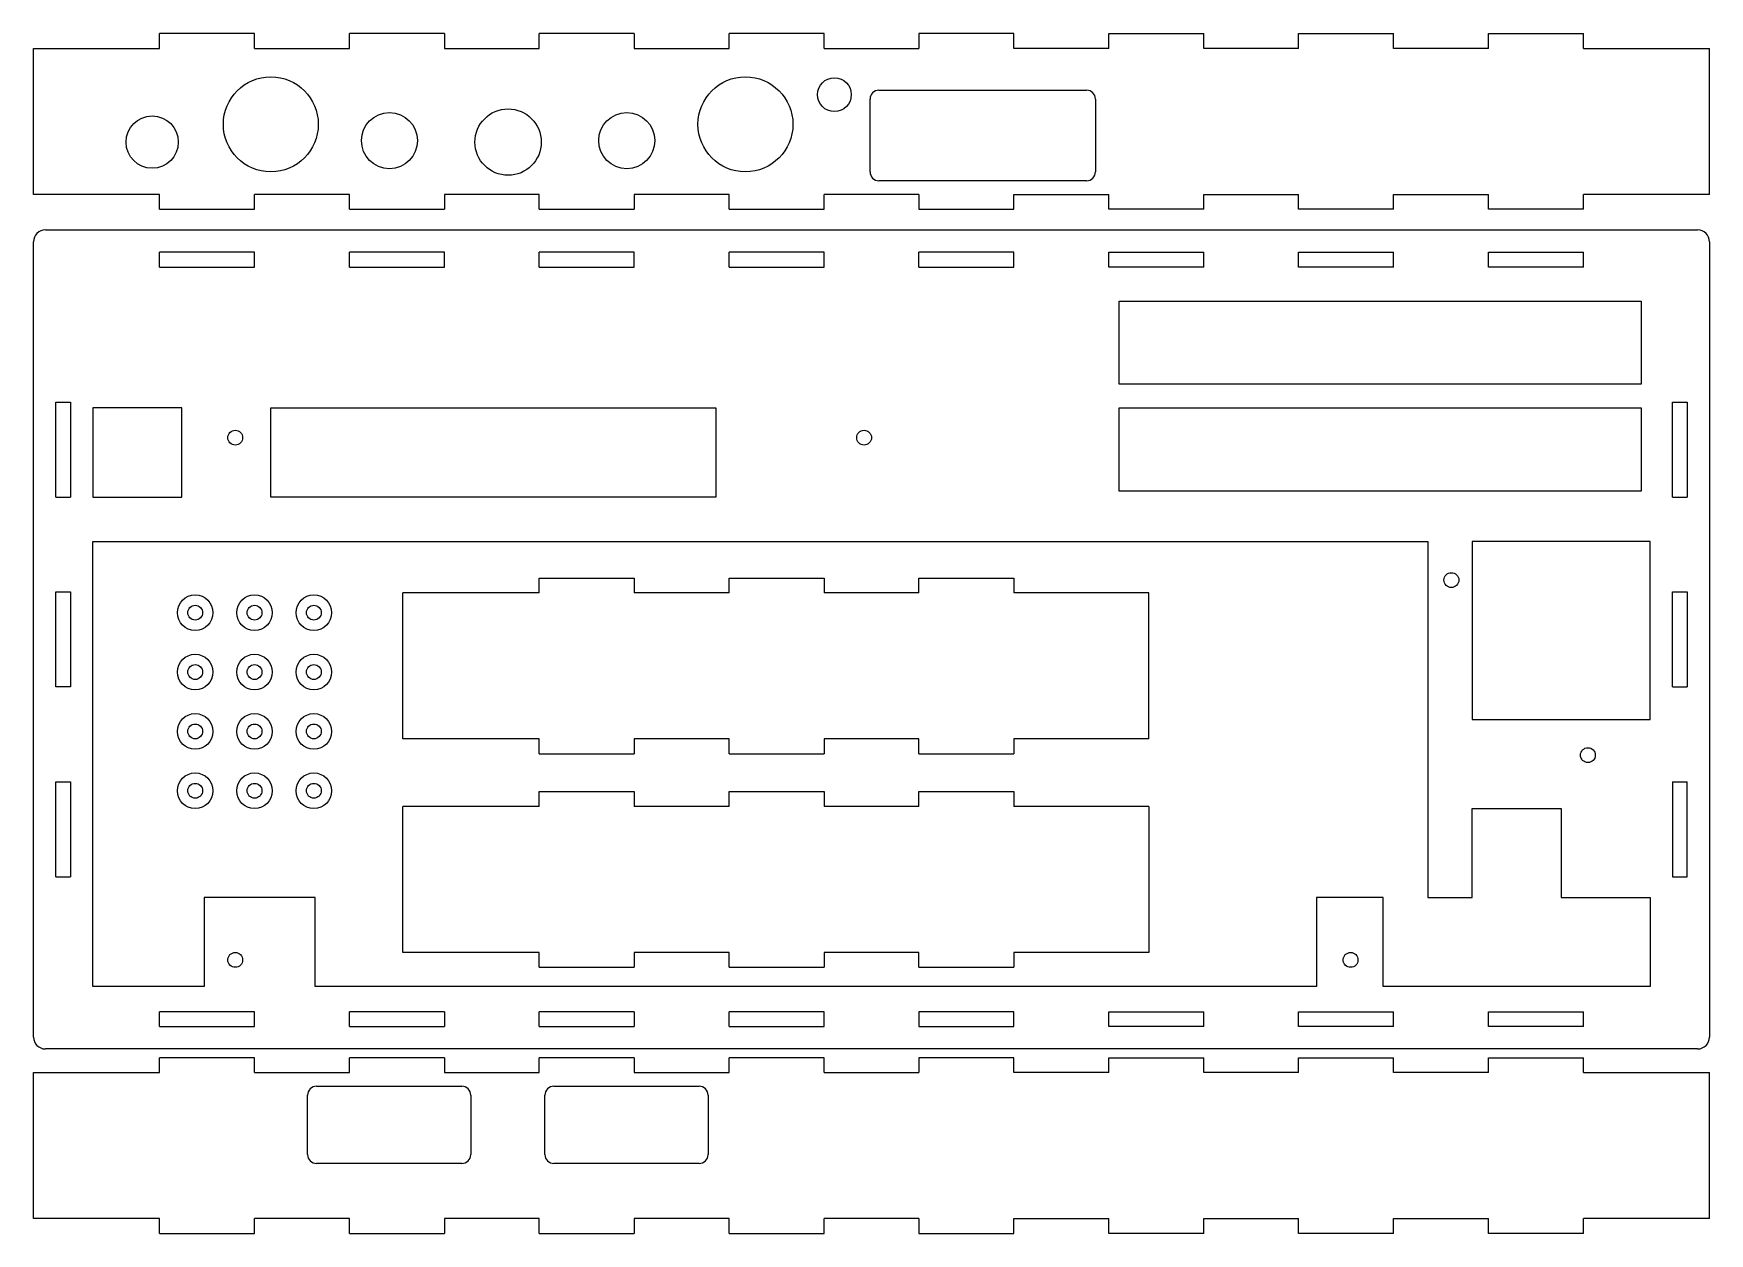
# Model space of a CAD drawing. Extents: x 0 to 359, y -215 to 42.
import ezdxf

# ---------------------------------------------------------------- set-up
doc = ezdxf.new("R2010")
doc.units = 0
doc.header["$MEASUREMENT"] = 0
doc.layers.add('BLACK', color=7, linetype='CONTINUOUS')

msp = doc.modelspace()

# ---------------------------------------------------------------- linework, layer by layer
at = {"layer": 'BLACK', "linetype": 'CONTINUOUS'}
for p, q in [((47.3075, 42.037), (26.9875, 42.037)), ((26.9875, 38.862), (26.9875, 42.037)), ((47.3075, 38.862), (47.3075, 42.037)), ((67.6275, 38.862), (67.6275, 42.037)), ((87.9475, 42.037), (67.6275, 42.037)), ((87.9475, 42.037), (87.9475, 38.862)), ((128.588, 42.037), (108.267, 42.037)), ((108.267, 38.862), (108.267, 42.037)), ((128.588, 42.037), (128.588, 38.862)), ((169.227, 42.037), (148.907, 42.037)), ((148.907, 38.862), (148.907, 42.037)), ((169.227, 38.862), (169.227, 42.037)), ((189.547, 42.037), (189.547, 38.862)), ((209.867, 42.037), (189.547, 42.037)), ((209.867, 38.862), (209.867, 42.037)), ((230.188, 42.037), (250.507, 42.037)), ((230.188, 38.862), (230.188, 42.037)), ((250.507, 38.862), (250.507, 42.037)), ((270.827, 38.862), (270.827, 42.037)), ((270.827, 42.037), (291.147, 42.037)), ((291.147, 38.862), (291.147, 42.037)), ((311.467, 38.862), (311.467, 42.037)), ((311.467, 42.037), (331.787, 42.037)), ((331.787, 38.862), (331.787, 42.037)), ((0, 7.62), (0, 38.862)), ((0, 38.862), (26.9875, 38.862)), ((47.3075, 38.862), (67.6275, 38.862)), ((87.9475, 38.862), (108.267, 38.862)), ((128.588, 38.862), (148.907, 38.862)), ((169.227, 38.862), (189.547, 38.862)), ((230.188, 38.862), (209.867, 38.862)), ((270.827, 38.862), (250.507, 38.862)), ((311.467, 38.862), (291.147, 38.862)), ((331.787, 38.862), (358.775, 38.862)), ((358.775, 7.62), (358.775, 38.862)), ((180.975, 29.9085), (225.425, 29.9085)), ((179.07, 12.446), (179.07, 28.0035)), ((227.33, 28.0035), (227.33, 12.446)), ((26.9875, 7.62), (0, 7.62)), ((26.9875, 4.445), (26.9875, 7.62)), ((67.6275, 7.62), (47.3075, 7.62)), ((47.3075, 4.445), (47.3075, 7.62)), ((67.6275, 4.445), (67.6275, 7.62)), ((87.9475, 7.62), (87.9475, 4.445)), ((108.267, 7.62), (87.9475, 7.62)), ((108.267, 4.445), (108.267, 7.62)), ((148.907, 7.62), (128.588, 7.62)), ((128.588, 7.62), (128.588, 4.445)), ((148.907, 4.445), (148.907, 7.62)), ((169.227, 4.445), (169.227, 7.62)), ((189.547, 7.62), (169.227, 7.62)), ((225.425, 10.541), (180.975, 10.541)), ((189.547, 7.62), (189.547, 4.445)), ((209.867, 7.62), (230.188, 7.62)), ((209.867, 4.445), (209.867, 7.62)), ((230.188, 4.445), (230.188, 7.62)), ((250.507, 7.62), (270.827, 7.62)), ((250.507, 4.445), (250.507, 7.62)), ((270.827, 4.445), (270.827, 7.62)), ((291.147, 4.445), (291.147, 7.62)), ((291.147, 7.62), (311.467, 7.62)), ((311.467, 4.445), (311.467, 7.62)), ((358.775, 7.62), (331.787, 7.62)), ((331.787, 4.445), (331.787, 7.62)), ((26.9875, 4.445), (47.3075, 4.445)), ((67.6275, 4.445), (87.9475, 4.445)), ((108.267, 4.445), (128.588, 4.445)), ((148.907, 4.445), (169.227, 4.445)), ((189.547, 4.445), (209.867, 4.445)), ((250.507, 4.445), (230.188, 4.445)), ((291.147, 4.445), (270.827, 4.445)), ((331.787, 4.445), (311.467, 4.445)), ((2.54, 0), (356.235, 0)), ((0, -172.72), (0, -2.54)), ((358.775, -2.54), (358.775, -172.72)), ((26.9875, -7.9375), (26.9875, -4.7625)), ((47.3075, -4.7625), (26.9875, -4.7625)), ((47.3075, -7.9375), (47.3075, -4.7625)), ((67.6275, -7.9375), (67.6275, -4.7625)), ((87.9475, -4.7625), (67.6275, -4.7625)), ((87.9475, -7.9375), (87.9475, -4.7625)), ((108.267, -7.9375), (108.267, -4.7625)), ((128.588, -4.7625), (108.267, -4.7625)), ((128.588, -7.9375), (128.588, -4.7625)), ((148.907, -7.9375), (148.907, -4.7625)), ((169.227, -4.7625), (148.907, -4.7625)), ((169.227, -7.9375), (169.227, -4.7625)), ((189.547, -7.9375), (189.547, -4.7625)), ((209.867, -4.7625), (189.547, -4.7625)), ((209.867, -7.9375), (209.867, -4.7625)), ((230.188, -7.9375), (230.188, -4.7625)), ((230.188, -4.7625), (250.507, -4.7625)), ((250.507, -7.9375), (250.507, -4.7625)), ((270.827, -7.9375), (270.827, -4.7625)), ((270.827, -4.7625), (291.147, -4.7625)), ((291.147, -7.9375), (291.147, -4.7625)), ((311.467, -7.9375), (311.467, -4.7625)), ((311.467, -4.7625), (331.787, -4.7625)), ((331.787, -7.9375), (331.787, -4.7625)), ((26.9875, -7.9375), (47.3075, -7.9375)), ((67.6275, -7.9375), (87.9475, -7.9375)), ((108.267, -7.9375), (128.588, -7.9375)), ((148.907, -7.9375), (169.227, -7.9375)), ((189.547, -7.9375), (209.867, -7.9375)), ((250.507, -7.9375), (230.188, -7.9375)), ((291.147, -7.9375), (270.827, -7.9375)), ((331.787, -7.9375), (311.467, -7.9375)), ((232.41, -33.02), (232.41, -15.24)), ((232.41, -15.24), (344.17, -15.24)), ((344.17, -15.24), (344.17, -33.02)), ((344.17, -33.02), (232.41, -33.02)), ((4.7625, -36.83), (7.9375, -36.83)), ((4.7625, -57.15), (4.7625, -36.83)), ((7.9375, -36.83), (7.9375, -57.15)), ((12.7, -38.1), (12.7, -57.15)), ((31.75, -38.1), (12.7, -38.1)), ((31.75, -57.15), (31.75, -38.1)), ((50.8, -57.15), (50.8, -38.1)), ((50.8, -38.1), (146.05, -38.1)), ((146.05, -38.1), (146.05, -57.15)), ((232.41, -55.88), (232.41, -38.1)), ((232.41, -38.1), (344.17, -38.1)), ((344.17, -38.1), (344.17, -55.88)), ((350.837, -36.83), (354.012, -36.83)), ((350.837, -57.15), (350.837, -36.83)), ((354.012, -36.83), (354.012, -57.15)), ((4.7625, -57.15), (7.9375, -57.15)), ((12.7, -57.15), (31.75, -57.15)), ((146.05, -57.15), (50.8, -57.15)), ((344.17, -55.88), (232.41, -55.88)), ((350.837, -57.15), (354.012, -57.15)), ((12.7, -161.925), (12.7, -66.675)), ((12.7, -66.675), (298.45, -66.675)), ((298.45, -66.675), (298.45, -142.875)), ((307.975, -66.675), (307.975, -104.775)), ((346.075, -66.675), (307.975, -66.675)), ((346.075, -104.775), (346.075, -66.675)), ((108.267, -74.4855), (128.588, -74.4855)), ((108.267, -77.6605), (108.267, -74.4855)), ((128.588, -74.4855), (128.588, -77.6605)), ((148.907, -74.4855), (169.227, -74.4855)), ((148.907, -77.6605), (148.907, -74.4855)), ((169.227, -74.4855), (169.227, -77.6605)), ((189.547, -74.4855), (209.867, -74.4855)), ((189.547, -77.6605), (189.547, -74.4855)), ((209.867, -74.4855), (209.867, -77.6605)), ((4.7625, -77.47), (7.9375, -77.47)), ((4.7625, -97.79), (4.7625, -77.47)), ((7.9375, -77.47), (7.9375, -97.79)), ((79.0575, -108.902), (79.0575, -77.6605)), ((108.267, -77.6605), (79.0575, -77.6605)), ((148.907, -77.6605), (128.588, -77.6605)), ((189.547, -77.6605), (169.227, -77.6605)), ((238.76, -77.6605), (209.867, -77.6605)), ((238.76, -108.902), (238.76, -77.6605)), ((350.837, -77.47), (354.012, -77.47)), ((350.837, -97.79), (350.837, -77.47)), ((354.012, -77.47), (354.012, -97.79)), ((7.9375, -97.79), (4.7625, -97.79)), ((350.837, -97.79), (354.012, -97.79)), ((307.975, -104.775), (346.075, -104.775)), ((108.267, -108.902), (79.0575, -108.902)), ((108.267, -112.078), (108.267, -108.902)), ((148.907, -108.902), (128.588, -108.902)), ((128.588, -108.902), (128.588, -112.078)), ((148.907, -112.078), (148.907, -108.902)), ((189.547, -108.902), (169.227, -108.902)), ((169.227, -108.902), (169.227, -112.078)), ((189.547, -112.078), (189.547, -108.902)), ((238.76, -108.902), (209.867, -108.902)), ((209.867, -108.902), (209.867, -112.078)), ((108.267, -112.078), (128.588, -112.078)), ((148.907, -112.078), (169.227, -112.078)), ((189.547, -112.078), (209.867, -112.078)), ((4.7625, -118.11), (7.9375, -118.11)), ((4.7625, -138.43), (4.7625, -118.11)), ((7.9375, -118.11), (7.9375, -138.43)), ((350.837, -118.11), (354.012, -118.11)), ((350.837, -118.11), (350.837, -138.43)), ((354.012, -138.43), (354.012, -118.11)), ((108.267, -120.206), (128.588, -120.206)), ((108.267, -123.38), (108.267, -120.206)), ((128.588, -120.206), (128.588, -123.38)), ((148.907, -120.206), (169.227, -120.206)), ((148.907, -123.38), (148.907, -120.206)), ((169.227, -120.206), (169.227, -123.38)), ((189.547, -120.206), (209.867, -120.206)), ((189.547, -123.38), (189.547, -120.206)), ((209.867, -120.206), (209.867, -123.38)), ((79.0575, -154.623), (79.0575, -123.38)), ((108.267, -123.38), (79.0575, -123.38)), ((148.907, -123.38), (128.588, -123.38)), ((189.547, -123.38), (169.227, -123.38)), ((238.76, -123.38), (209.867, -123.38)), ((238.76, -123.38), (238.76, -154.623)), ((307.975, -123.825), (327.025, -123.825)), ((307.975, -142.875), (307.975, -123.825)), ((327.025, -123.825), (327.025, -142.875)), ((4.7625, -138.43), (7.9375, -138.43)), ((350.837, -138.43), (354.012, -138.43)), ((36.5125, -142.875), (36.5125, -161.925)), ((60.325, -142.875), (36.5125, -142.875)), ((60.325, -161.925), (60.325, -142.875)), ((274.637, -142.875), (274.637, -161.925)), ((288.925, -142.875), (274.637, -142.875)), ((288.925, -161.925), (288.925, -142.875)), ((298.45, -142.875), (307.975, -142.875)), ((327.025, -142.875), (346.075, -142.875)), ((346.075, -142.875), (346.075, -161.925)), ((108.267, -154.623), (79.0575, -154.623)), ((108.267, -157.797), (108.267, -154.623)), ((108.267, -157.797), (128.588, -157.797)), ((148.907, -154.623), (128.588, -154.623)), ((128.588, -154.623), (128.588, -157.797)), ((148.907, -157.797), (148.907, -154.623)), ((148.907, -157.797), (169.227, -157.797)), ((189.547, -154.623), (169.227, -154.623)), ((169.227, -154.623), (169.227, -157.797)), ((189.547, -157.797), (189.547, -154.623)), ((189.547, -157.797), (209.867, -157.797)), ((238.76, -154.623), (209.867, -154.623)), ((209.867, -154.623), (209.867, -157.797)), ((36.5125, -161.925), (12.7, -161.925)), ((274.637, -161.925), (60.325, -161.925)), ((346.075, -161.925), (288.925, -161.925)), ((26.9875, -170.498), (26.9875, -167.322)), ((47.3075, -167.322), (26.9875, -167.322)), ((47.3075, -170.498), (47.3075, -167.322)), ((67.6275, -170.498), (67.6275, -167.322)), ((87.9475, -167.322), (67.6275, -167.322)), ((87.9475, -167.322), (87.9475, -170.498)), ((108.267, -170.498), (108.267, -167.322)), ((128.588, -167.322), (108.267, -167.322)), ((128.588, -167.322), (128.588, -170.498)), ((148.907, -170.498), (148.907, -167.322)), ((169.227, -167.322), (148.907, -167.322)), ((169.227, -170.498), (169.227, -167.322)), ((189.547, -167.322), (189.547, -170.498)), ((209.867, -167.322), (189.547, -167.322)), ((209.867, -170.498), (209.867, -167.322)), ((230.188, -170.498), (230.188, -167.322)), ((230.188, -167.322), (250.507, -167.322)), ((250.507, -170.498), (250.507, -167.322)), ((270.827, -170.498), (270.827, -167.322)), ((270.827, -167.322), (291.147, -167.322)), ((291.147, -170.498), (291.147, -167.322)), ((311.467, -170.498), (311.467, -167.322)), ((311.467, -167.322), (331.787, -167.322)), ((331.787, -170.498), (331.787, -167.322)), ((26.9875, -170.498), (47.3075, -170.498)), ((67.6275, -170.498), (87.9475, -170.498)), ((108.267, -170.498), (128.588, -170.498)), ((148.907, -170.498), (169.227, -170.498)), ((189.547, -170.498), (209.867, -170.498)), ((250.507, -170.498), (230.188, -170.498)), ((291.147, -170.498), (270.827, -170.498)), ((331.787, -170.498), (311.467, -170.498)), ((356.235, -175.26), (2.54, -175.26)), ((26.9875, -180.34), (26.9875, -177.165)), ((47.3075, -177.165), (26.9875, -177.165)), ((47.3075, -180.34), (47.3075, -177.165)), ((67.6275, -180.34), (67.6275, -177.165)), ((87.9475, -177.165), (67.6275, -177.165)), ((87.9475, -177.165), (87.9475, -180.34)), ((108.267, -180.34), (108.267, -177.165)), ((128.588, -177.165), (108.267, -177.165)), ((128.588, -177.165), (128.588, -180.34)), ((148.907, -180.34), (148.907, -177.165)), ((169.227, -177.165), (148.907, -177.165)), ((169.227, -180.34), (169.227, -177.165)), ((189.547, -177.165), (189.547, -180.34)), ((209.867, -177.165), (189.547, -177.165)), ((209.867, -180.34), (209.867, -177.165)), ((230.188, -180.34), (230.188, -177.165)), ((230.188, -177.165), (250.507, -177.165)), ((250.507, -180.34), (250.507, -177.165)), ((270.827, -180.34), (270.827, -177.165)), ((270.827, -177.165), (291.147, -177.165)), ((291.147, -180.34), (291.147, -177.165)), ((311.467, -180.34), (311.467, -177.165)), ((311.467, -177.165), (331.787, -177.165)), ((331.787, -180.34), (331.787, -177.165)), ((0, -211.582), (0, -180.34)), ((0, -180.34), (26.9875, -180.34)), ((47.3075, -180.34), (67.6275, -180.34)), ((87.9475, -180.34), (108.267, -180.34)), ((128.588, -180.34), (148.907, -180.34)), ((169.227, -180.34), (189.547, -180.34)), ((230.188, -180.34), (209.867, -180.34)), ((270.827, -180.34), (250.507, -180.34)), ((311.467, -180.34), (291.147, -180.34)), ((331.787, -180.34), (358.775, -180.34)), ((358.775, -211.582), (358.775, -180.34)), ((58.674, -197.866), (58.674, -185.166)), ((60.579, -183.261), (91.694, -183.261)), ((93.599, -185.166), (93.599, -197.866)), ((109.474, -197.866), (109.474, -185.166)), ((111.379, -183.261), (142.494, -183.261)), ((144.399, -185.166), (144.399, -197.866)), ((91.694, -199.771), (60.579, -199.771)), ((142.494, -199.771), (111.379, -199.771)), ((26.9875, -211.582), (0, -211.582)), ((26.9875, -214.757), (26.9875, -211.582)), ((47.3075, -214.757), (47.3075, -211.582)), ((67.6275, -211.582), (47.3075, -211.582)), ((67.6275, -214.757), (67.6275, -211.582)), ((108.267, -211.582), (87.9475, -211.582)), ((87.9475, -211.582), (87.9475, -214.757)), ((108.267, -214.757), (108.267, -211.582)), ((128.588, -211.582), (128.588, -214.757)), ((148.907, -211.582), (128.588, -211.582)), ((148.907, -214.757), (148.907, -211.582)), ((189.547, -211.582), (169.227, -211.582)), ((169.227, -214.757), (169.227, -211.582)), ((189.547, -211.582), (189.547, -214.757)), ((209.867, -214.757), (209.867, -211.582)), ((209.867, -211.582), (230.188, -211.582)), ((230.188, -214.757), (230.188, -211.582)), ((250.507, -211.582), (270.827, -211.582)), ((250.507, -214.757), (250.507, -211.582)), ((270.827, -214.757), (270.827, -211.582)), ((291.147, -214.757), (291.147, -211.582)), ((291.147, -211.582), (311.467, -211.582)), ((311.467, -214.757), (311.467, -211.582)), ((358.775, -211.582), (331.787, -211.582)), ((331.787, -214.757), (331.787, -211.582)), ((26.9875, -214.757), (47.3075, -214.757)), ((67.6275, -214.757), (87.9475, -214.757)), ((108.267, -214.757), (128.588, -214.757)), ((148.907, -214.757), (169.227, -214.757)), ((189.547, -214.757), (209.867, -214.757)), ((250.507, -214.757), (230.188, -214.757)), ((291.147, -214.757), (270.827, -214.757)), ((331.787, -214.757), (311.467, -214.757))]:
    msp.add_line(p, q, dxfattribs=at)
at = {"layer": 'BLACK'}
for centre, radius in [((50.8, 22.606), 10.16), ((152.4, 22.606), 10.165), ((171.45, 28.956), 3.6195), ((101.6, 18.796), 7.1), ((25.4, 18.796), 5.6), ((76.2, 19.1135), 6), ((127, 19.1135), 6), ((43.18, -44.45), 1.5875), ((177.8, -44.45), 1.5875), ((303.53, -74.93), 1.5875), ((34.6075, -81.915), 3.81), ((47.3075, -81.915), 3.81), ((60.0075, -81.915), 3.81), ((34.6075, -81.915), 1.5875), ((47.3075, -81.915), 1.5875), ((60.0075, -81.915), 1.5875), ((34.6075, -94.615), 3.81), ((34.6075, -94.615), 1.5875), ((47.3075, -94.615), 3.81), ((47.3075, -94.615), 1.5875), ((60.0075, -94.615), 3.81), ((60.0075, -94.615), 1.5875), ((34.6075, -107.315), 3.81), ((47.3075, -107.315), 3.81), ((60.0075, -107.315), 3.81), ((34.6075, -107.315), 1.5875), ((47.3075, -107.315), 1.5875), ((60.0075, -107.315), 1.5875), ((332.74, -112.395), 1.5875), ((34.6075, -120.015), 3.81), ((47.3075, -120.015), 3.81), ((60.0075, -120.015), 3.81), ((34.6075, -120.015), 1.5875), ((47.3075, -120.015), 1.5875), ((60.0075, -120.015), 1.5875), ((43.18, -156.21), 1.5875), ((281.94, -156.21), 1.5875)]:
    msp.add_circle(centre, radius, dxfattribs=at)
for centre, radius, start, end in [((180.975, 28.0035), 1.905, 90, 180), ((225.425, 28.0035), 1.905, 0, 90), ((180.975, 12.446), 1.905, 180, 270), ((225.425, 12.446), 1.905, -90, 0), ((2.54, -2.54), 2.54, 90, 180), ((356.235, -2.54), 2.54, 0, 90), ((2.54, -172.72), 2.54, 180, 270), ((356.235, -172.72), 2.54, -90, 0), ((60.579, -185.166), 1.905, 90, 180), ((91.694, -185.166), 1.905, 0, 90), ((111.379, -185.166), 1.905, 90, 180), ((142.494, -185.166), 1.905, 0, 90), ((60.579, -197.866), 1.905, 180, 270), ((91.694, -197.866), 1.905, -90, 0), ((111.379, -197.866), 1.905, 180, 270), ((142.494, -197.866), 1.905, -90, 0)]:
    msp.add_arc(centre, radius, start, end, dxfattribs=at)

doc.saveas('drawing.dxf')
